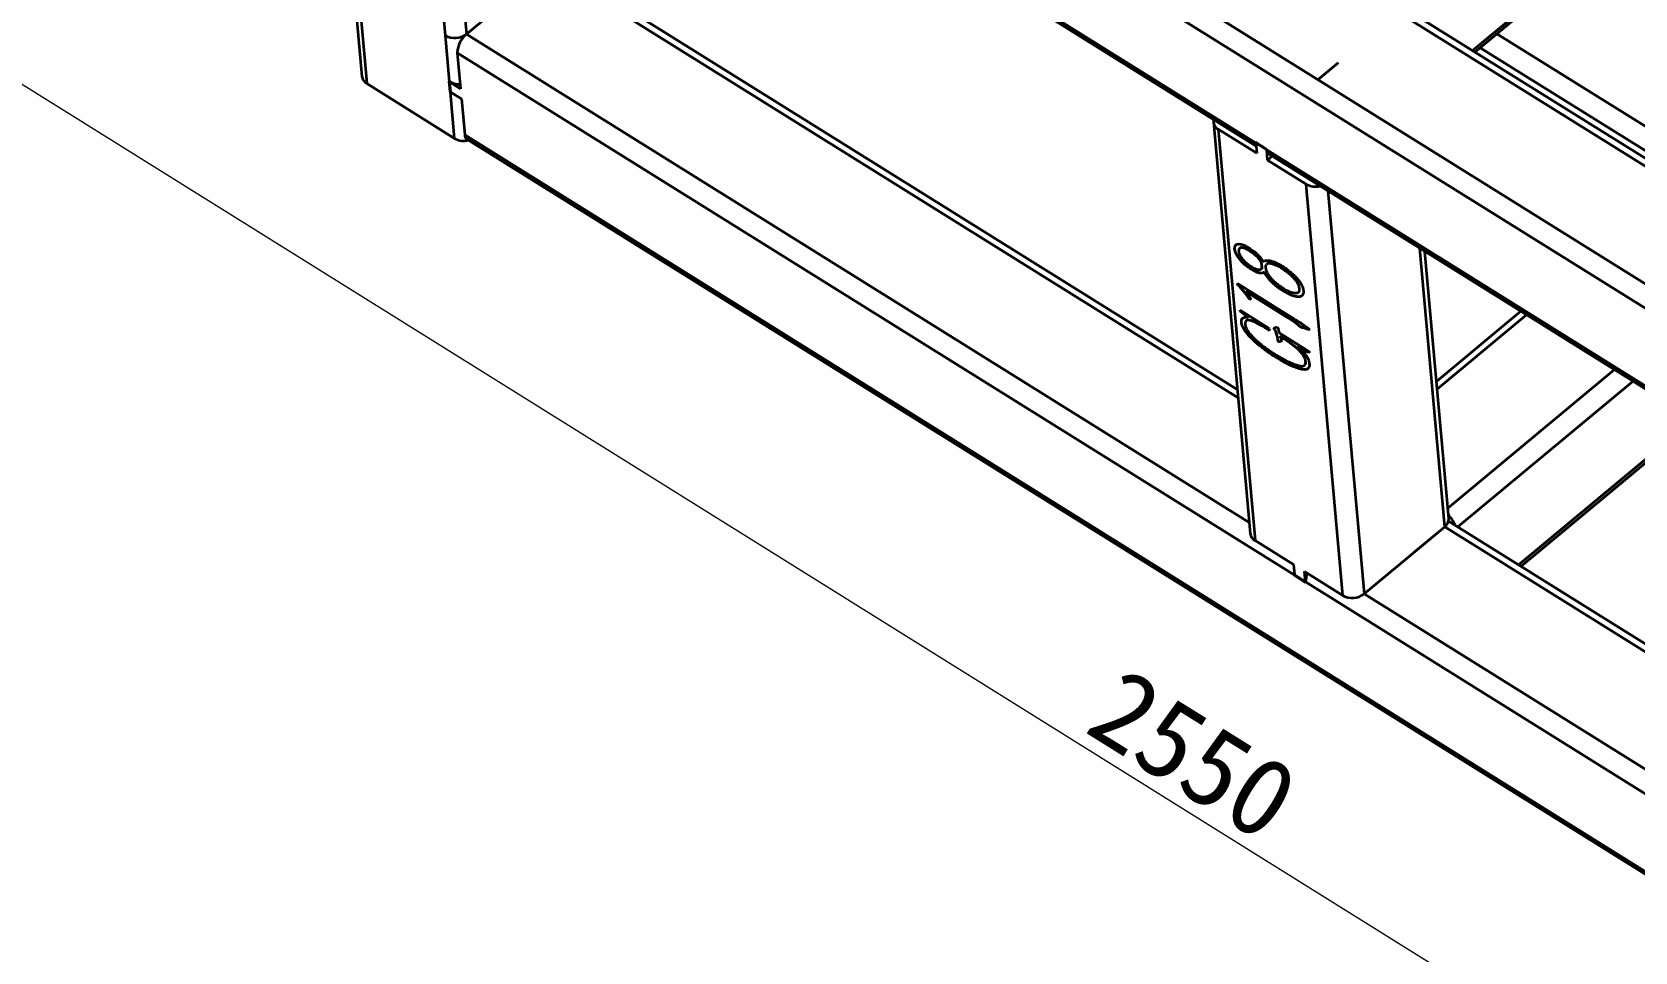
# Model space of a CAD drawing. Header units: millimetres. Extents: x 0 to 14850, y 0 to 10716.
# Drawn here: x 1859 to 5433, y 3578 to 5630 of the extents above; entities that cross this region are included whole.
import ezdxf

# ---------------------------------------------------------------- set-up
doc = ezdxf.new("R2010")
doc.units = ezdxf.units.MM
doc.header["$LTSCALE"] = 50
doc.layers.add('迈迪拼图', color=7, linetype='Continuous', lineweight=0)
doc.styles.add('SLDTEXTSTYLE4', font='SIMSUN.TTC')
doc.dimstyles.new('SLDDIMSTYLE0', dxfattribs={"dimtxt": 175, "dimasz": 175, "dimexe": 0, "dimexo": 0.0625, "dimgap": 43.75, "dimtad": 2, "dimlfac": 0.3, "dimrnd": 1e-09, "dimzin": 12, "dimdsep": 46, "dimtxsty": 'SLDTEXTSTYLE4', "dimsah": 1, "dimcen": 0.09, "dimadec": 0, "dimazin": 3, "dimtfac": 1, "dimtdec": 3, "dimtofl": 0, "dimtmove": 0, "dimatfit": 3, "dimfxl": 0, "dimfrac": 2, "dimtolj": 1, "dimtzin": 12, "dimarcsym": 0})

# ---------------------------------------------------------------- blocks, each defined once
blk = doc.blocks.new('_D')
at = {"layer": '迈迪拼图'}
for p, q in [((2446.4, 6897.1), (1201.3, 5860.7)), ((1235, 5888.8), (7482.3, 1989.1)), ((8693.7, 2997.4), (7448.5, 1961))]:
    blk.add_line(p, q, dxfattribs=at)
for points in [[(1235, 5888.8), (1349.4, 5785.7), (1377.9, 5831.4)], [(7482.3, 1989.1), (7367.9, 2092.3), (7339.4, 2046.6)]]:
    blk.add_solid(points, dxfattribs=at)
at = {"layer": '迈迪拼图', "insert": (4293.7, 4219.6), "char_height": 175, "attachment_point": 1, "rotation": 328.0268, "style": 'SLDTEXTSTYLE4'}
blk.add_mtext('2550', dxfattribs=at)

msp = doc.modelspace()

# ---------------------------------------------------------------- linework, layer by layer
at = {"color": 7, "linetype": 'Continuous', "lineweight": 35}
for p, q in [((2471.496, 6906.924), (2594.595, 5530.535)), ((2482.187, 6891.159), (2605.286, 5514.769)), ((2725.189, 6772.258), (8482.48, 3178.44)), ((8462.022, 3136.765), (2704.731, 6730.583)), ((2780.763, 5621.825), (2698.697, 6539.418)), ((2721.144, 6547.065), (4586.752, 5382.515)), ((2726.003, 6537.523), (4587.858, 5375.316)), ((5075.793, 5584.889), (5708.556, 6111.541)), ((2827.772, 5625.267), (3007.851, 5775.148)), ((4546.161, 4832.539), (3027.553, 5780.485)), ((6771.473, 4508.775), (4796.355, 5741.684)), ((6784.071, 4518.547), (4816.057, 5747.021)), ((2789.954, 5519.054), (2780.763, 5621.825)), ((4672.921, 4419.042), (2807.314, 5583.592)), ((2807.314, 5583.592), (2814.494, 5503.303)), ((4771.05, 5560.779), (4726.245, 5523.487)), ((4726.269, 5523.471), (4771.075, 5560.764)), ((4771.075, 5560.764), (4771.05, 5560.779)), ((4771.053, 5560.746), (4771.05, 5560.779)), ((2801.279, 5392.427), (2605.286, 5514.769)), ((2789.954, 5519.054), (2788.729, 5519.819)), ((2788.729, 5519.819), (2790.863, 5495.962)), ((2790.295, 5518.845), (2789.995, 5518.596)), ((2789.995, 5518.596), (2792.047, 5495.656)), ((2814.494, 5503.303), (2789.995, 5518.596)), ((4726.245, 5523.487), (4726.269, 5523.471)), ((2791.939, 5496.858), (2790.863, 5495.962)), ((2790.863, 5495.962), (2792.088, 5495.197)), ((2792.047, 5495.656), (2816.546, 5480.363)), ((2801.279, 5392.427), (2792.088, 5495.197)), ((2816.546, 5480.363), (2823.727, 5400.074)), ((2823.727, 5400.074), (8581.018, 1806.255)), ((4492.855, 5428.56), (4574.921, 4510.967)), ((4503.546, 5412.794), (4585.612, 4495.201)), ((4589.293, 5359.269), (4503.546, 5412.794)), ((2828.586, 5390.532), (8585.877, 1796.714)), ((4612.128, 5367.757), (4586.649, 5383.662)), ((4586.649, 5383.662), (4586.752, 5382.515)), ((4587.985, 5382.828), (4587.242, 5382.209)), ((4587.242, 5382.209), (4589.293, 5359.269)), ((4611.741, 5366.916), (4587.242, 5382.209)), ((4612.171, 5367.274), (4611.741, 5366.916)), ((4613.792, 5343.976), (4611.741, 5366.916)), ((4612.231, 5366.61), (4612.128, 5367.757)), ((4612.231, 5366.61), (6587.349, 4133.701)), ((4624.194, 5352.634), (4613.792, 5343.976)), ((4699.539, 5290.451), (4613.792, 5343.976)), ((4617.09, 5357.069), (6588.455, 4126.502)), ((4781.605, 4372.858), (4699.539, 5290.451)), ((4540.415, 5146.449), (4540.19, 5146.261)), ((4562.477, 5147.491), (4562.252, 5147.303)), ((4601.475, 5121.344), (4603.633, 5117.455)), ((5017.395, 4544.444), (4964.089, 5140.464)), ((4568.863, 5106.44), (4568.638, 5106.253)), ((4601.029, 5108.801), (4600.804, 5108.614)), ((4605.906, 5094.741), (4605.681, 5094.553)), ((4608.3, 5090.376), (4605.681, 5094.553)), ((4608.525, 5090.564), (4605.906, 5094.741)), ((4608.525, 5090.564), (4608.3, 5090.376)), ((4645.199, 5102.852), (4644.974, 5102.664)), ((4546.644, 5068.859), (4673.926, 4989.187)), ((4546.864, 5066.399), (4546.644, 5068.859)), ((4547.089, 5066.586), (4546.864, 5066.399)), ((4552.394, 5060.405), (4546.864, 5066.399)), ((4547.089, 5066.586), (4546.9, 5068.698)), ((4552.619, 5060.592), (4547.089, 5066.586)), ((4552.619, 5060.592), (4552.394, 5060.405)), ((4565.201, 5051.452), (4564.975, 5051.264)), ((4564.975, 5051.264), (4576.81, 5032.861)), ((4658.922, 4992.433), (4564.975, 5051.264)), ((4659.147, 4992.62), (4565.201, 5051.452)), ((4647.168, 5053.104), (4646.943, 5052.917)), ((4684.715, 5058.257), (4684.49, 5058.069)), ((4552.444, 5009.25), (4617.371, 4968.722)), ((4552.685, 5006.558), (4552.444, 5009.25)), ((4552.91, 5006.745), (4552.685, 5006.558)), ((4569.929, 4993.251), (4552.685, 5006.558)), ((4552.91, 5006.745), (4552.7, 5009.09)), ((4570.154, 4993.439), (4552.91, 5006.745)), ((4573.033, 5034.699), (4572.808, 5034.512)), ((4576.81, 5032.861), (4572.808, 5034.512)), ((4576.565, 5033.243), (4573.033, 5034.699)), ((5177.978, 5006.951), (4990.021, 4850.514)), ((4555.479, 4982.89), (4555.254, 4982.703)), ((4566.256, 4993.849), (4569.929, 4993.251)), ((4570.154, 4993.439), (4569.929, 4993.251)), ((4617.371, 4968.722), (4618.041, 4963.847)), ((4627.082, 4968.81), (4632.978, 4971.47)), ((4629.618, 4965.941), (4627.082, 4968.81)), ((4629.843, 4966.128), (4627.362, 4968.936)), ((4636.522, 4969.697), (4636.91, 4967.98)), ((4636.91, 4967.98), (4639.094, 4958.551)), ((4659.147, 4992.62), (4658.922, 4992.433)), ((4692.836, 4970.085), (4692.611, 4969.897)), ((4701.014, 4967.006), (4692.611, 4969.897)), ((4701.239, 4967.193), (4692.836, 4970.085)), ((4701.239, 4967.193), (4701.014, 4967.006)), ((4704.04, 4966.152), (4701.014, 4967.006)), ((4704.265, 4966.34), (4701.239, 4967.193)), ((4629.843, 4966.128), (4629.618, 4965.941)), ((4633.239, 4958.516), (4633.014, 4958.329)), ((4634.744, 4951.726), (4633.014, 4958.329)), ((4634.969, 4951.913), (4633.239, 4958.516)), ((4634.969, 4951.913), (4634.744, 4951.726)), ((4636.335, 4946.308), (4634.744, 4951.726)), ((4636.56, 4946.495), (4634.969, 4951.913)), ((4636.56, 4946.495), (4636.335, 4946.308)), ((4636.816, 4940.923), (4636.335, 4946.308)), ((4637.041, 4941.11), (4636.56, 4946.495)), ((4637.041, 4941.11), (4636.816, 4940.923)), ((4639.094, 4958.551), (4698.767, 4921.302)), ((4645.821, 4941.422), (4640.171, 4939.017)), ((4640.396, 4939.205), (4640.171, 4939.017)), ((4645.786, 4941.498), (4640.396, 4939.205)), ((4641.798, 4951.259), (4641.573, 4951.072)), ((4648.8, 4946.341), (4641.573, 4951.072)), ((4649.025, 4946.528), (4641.798, 4951.259)), ((4644.16, 4945), (4645.821, 4941.422)), ((4649.025, 4946.528), (4648.8, 4946.341)), ((4704.265, 4966.34), (4704.04, 4966.152)), ((4611.5, 4918.264), (4611.275, 4918.076)), ((4681.511, 4927.317), (4681.286, 4927.129)), ((4690.031, 4920.415), (4681.286, 4927.129)), ((4690.256, 4920.603), (4681.511, 4927.317)), ((4690.256, 4920.603), (4690.031, 4920.415)), ((4692.472, 4918.233), (4690.031, 4920.415)), ((4692.697, 4918.42), (4690.256, 4920.603)), ((4692.697, 4918.42), (4692.472, 4918.233)), ((4696.181, 4917.312), (4695.956, 4917.125)), ((4699.857, 4916.604), (4695.956, 4917.125)), ((4700.082, 4916.791), (4696.181, 4917.312)), ((4700.082, 4916.791), (4699.857, 4916.604)), ((4702.88, 4915.784), (4699.857, 4916.604)), ((4703.105, 4915.972), (4700.082, 4916.791)), ((4703.105, 4915.972), (4702.88, 4915.784)), ((4698.786, 4893.435), (4698.561, 4893.248)), ((5178.376, 4437.898), (5568.897, 4762.931)), ((6546.759, 3583.725), (5016.955, 4538.66)), ((5017.11, 4539.358), (5017.93, 4538.051)), ((4828.614, 4376.301), (5008.693, 4526.182)), ((4941.165, 4469.959), (5008.481, 4525.987)), ((5008.459, 4525.969), (5008.458, 4525.985)), ((5008.481, 4525.987), (5008.468, 4525.994)), ((4585.612, 4495.201), (4671.359, 4441.676)), ((4941.152, 4469.967), (4941.165, 4469.959)), ((4671.359, 4441.676), (4673.411, 4418.736)), ((4828.852, 4376.48), (4896.167, 4432.508)), ((4896.146, 4432.49), (4896.144, 4432.506)), ((4896.167, 4432.508), (4896.155, 4432.515)), ((4672.921, 4419.042), (4673.023, 4417.895)), ((4673.767, 4418.514), (4673.023, 4417.895)), ((4673.023, 4417.895), (4698.503, 4401.991)), ((4673.411, 4418.736), (4697.91, 4403.443)), ((4695.858, 4426.383), (4781.605, 4372.858)), ((4697.91, 4403.443), (4695.858, 4426.383)), ((4698.35, 4403.81), (4697.91, 4403.443)), ((6673.518, 3170.228), (4698.4, 4403.138)), ((4698.503, 4401.991), (4698.4, 4403.138)), ((4828.839, 4376.488), (4828.852, 4376.48))]:
    msp.add_line(p, q, dxfattribs=at)
at = {"color": 8, "linetype": 'Continuous', "lineweight": 35}
for p, q in [((2747.376, 6524.182), (2827.772, 5625.267)), ((5070.517, 5588.182), (5706.795, 6117.76)), ((4547.832, 4813.861), (3007.851, 5775.148)), ((2827.772, 5625.267), (4572.677, 4536.062)), ((5124.894, 5625.755), (5557.485, 5355.723)), ((5542.697, 5310.509), (5087.514, 5594.644)), ((4748.219, 5275.215), (4828.614, 4376.301)), ((5008.693, 4526.182), (4953.143, 5147.297)), ((5190.831, 4998.928), (4991.58, 4833.09)), ((5015.342, 4567.399), (5386.824, 4876.585)), ((5428.245, 4850.729), (5037.723, 4525.696)), ((5173.1, 4441.191), (5563.621, 4766.224)), ((6548.429, 3565.047), (5008.693, 4526.182)), ((4828.614, 4376.301), (6573.274, 3287.248))]:
    msp.add_line(p, q, dxfattribs=at)
at = {"color": 7, "linetype": 'Continuous', "lineweight": 35, "flags": 128}
for points in [[(2792.088, 5495.197), (2796.23, 5493.021), (2796.355, 5492.967)], [(4586.752, 5382.515), (4587.356, 5379.133), (4587.581, 5378.408)], [(4672.952, 4423.866), (4672.879, 4422.892), (4672.921, 4419.042)]]:
    msp.add_lwpolyline(points, dxfattribs=at)
at = {"color": 7, "linetype": 'Continuous', "lineweight": 35}
for centre, radius, start, end in [((2801.693, 5658.707), 42.407, 240.426112, 307.950004), ((2862.951, 5582.139), 55.657, 129.203712, 178.503406), ((2615.592, 5533.265), 21.173, 187.408317, 240.874839), ((2810.142, 5553.391), 39.832, 239.547084, 274.927971), ((4512.752, 5430.386), 19.855, 168.501604, 242.378431), ((2835.653, 5400.139), 11.926, 180.31537, 233.661139), ((2822.069, 5428.902), 41.984, 240.318498, 284.152638), ((4624.047, 5366.62), 11.816, 180.046354, 233.930156), ((4720.329, 5326.927), 41.984, 240.318498, 284.152638), ((4995.966, 4543.45), 21.452, 306.390451, 2.65515), ((4973.187, 4507.471), 62.368, 20.758957, 45.750918), ((4595.918, 4513.697), 21.173, 187.408317, 240.874839), ((4740.701, 4404.383), 42.319, 154.924307, 181.686341), ((4802.535, 4409.741), 42.407, 240.426112, 307.950004)]:
    msp.add_arc(centre, radius, start, end, dxfattribs=at)
for points, knots in [([(4540.19, 5146.261), (4540.181, 5147.076), (4540.164, 5148.703), (4540.626, 5150.773), (4541.311, 5152.666), (4542.398, 5154.213), (4543.771, 5155.468), (4545.457, 5156.369), (4547.475, 5156.825), (4550.497, 5156.975), (4554.67, 5156.412), (4559.237, 5154.991), (4563.186, 5153.265), (4566.538, 5151.583), (4570.28, 5149.443), (4572.906, 5147.848), (4574.276, 5147.015)], [0, 0, 0, 0, 0.05626445, 0.11232197, 0.16864272, 0.22649944, 0.28576332, 0.34402037, 0.40371497, 0.46463149, 0.58656205, 0.70561896, 0.76876653, 0.83845552, 0.91566359, 1, 1, 1, 1]), ([(4568.638, 5106.253), (4567.543, 5107.086), (4565.418, 5108.703), (4562.356, 5111.328), (4559.496, 5113.937), (4556.004, 5117.514), (4551.938, 5122.219), (4548.226, 5127.133), (4545.665, 5131.07), (4543.992, 5133.83), (4542.769, 5136.37), (4541.562, 5139.399), (4540.72, 5142.706), (4540.361, 5145.118), (4540.19, 5146.261)], [0, 0, 0, 0, 0.0823077, 0.15966005, 0.23318877, 0.30293458, 0.43862542, 0.57631336, 0.64318983, 0.70430004, 0.76089313, 0.81333789, 0.91152178, 1, 1, 1, 1]), ([(4540.415, 5146.449), (4540.465, 5148.452), (4540.539, 5151.501), (4542.081, 5153.183), (4542.609, 5153.759)], [0, 0, 0, 0, 0.65722565, 1, 1, 1, 1]), ([(4568.863, 5106.44), (4567.768, 5107.274), (4565.644, 5108.89), (4562.581, 5111.516), (4559.721, 5114.125), (4556.229, 5117.702), (4552.163, 5122.406), (4548.451, 5127.32), (4545.891, 5131.257), (4544.217, 5134.017), (4542.994, 5136.557), (4541.787, 5139.587), (4540.946, 5142.893), (4540.586, 5145.305), (4540.415, 5146.449)], [0, 0, 0, 0, 0.0823077, 0.15966005, 0.23318877, 0.30293458, 0.43862542, 0.57631336, 0.64318983, 0.70430004, 0.76089313, 0.81333789, 0.91152178, 1, 1, 1, 1]), ([(4562.252, 5147.303), (4561.099, 5147.621), (4558.754, 5148.269), (4555.953, 5148.727), (4553.865, 5148.704), (4552.485, 5148.304), (4551.343, 5147.479), (4550.165, 5145.924), (4549.095, 5143.592), (4549.129, 5141.049), (4549.145, 5139.824)], [0, 0, 0, 0, 0.15438862, 0.3140251, 0.39435017, 0.47749099, 0.56349873, 0.65525151, 0.83393476, 1, 1, 1, 1]), ([(4562.477, 5147.491), (4561.092, 5147.862), (4558.324, 5148.603), (4554.309, 5149.238), (4552.561, 5148.197), (4551.691, 5147.679)], [0, 0, 0, 0, 0.334422745, 0.668575202, 1, 1, 1, 1]), ([(4600.804, 5108.614), (4600.74, 5109.355), (4600.62, 5110.74), (4600.242, 5112.807), (4599.886, 5114.602), (4599.352, 5116.287), (4598.66, 5117.925), (4597.709, 5119.642), (4596.488, 5121.463), (4595.032, 5123.415), (4593.29, 5125.5), (4591.2, 5127.609), (4588.841, 5129.899), (4585.215, 5132.999), (4580.317, 5136.931), (4574.221, 5141.172), (4568.057, 5144.958), (4564.165, 5146.53), (4562.252, 5147.303)], [0, 0, 0, 0, 0.04991948, 0.09328881, 0.13090128, 0.16252583, 0.19255709, 0.2237576, 0.25803496, 0.29552919, 0.33685398, 0.38316898, 0.43435648, 0.49166216, 0.61395077, 0.74331654, 0.87376533, 1, 1, 1, 1]), ([(4601.029, 5108.801), (4600.965, 5109.542), (4600.846, 5110.928), (4600.467, 5112.994), (4600.112, 5114.789), (4599.577, 5116.475), (4598.885, 5118.112), (4597.934, 5119.829), (4596.713, 5121.651), (4595.257, 5123.602), (4593.515, 5125.687), (4591.425, 5127.797), (4589.066, 5130.086), (4585.44, 5133.187), (4580.542, 5137.119), (4574.446, 5141.359), (4568.282, 5145.145), (4564.391, 5146.717), (4562.477, 5147.491)], [0, 0, 0, 0, 0.04991948, 0.09328881, 0.13090128, 0.16252583, 0.19255709, 0.2237576, 0.25803496, 0.29552919, 0.33685398, 0.38316898, 0.43435648, 0.49166216, 0.61395077, 0.74331654, 0.87376533, 1, 1, 1, 1]), ([(4574.276, 5147.015), (4575.776, 5145.996), (4578.747, 5143.976), (4582.496, 5141.268), (4585.584, 5138.816), (4588.109, 5136.568), (4590.832, 5133.902), (4593.653, 5131.001), (4596.333, 5128.11), (4598.564, 5125.497), (4600.33, 5123.303), (4601.125, 5121.943), (4601.475, 5121.344)], [0, 0, 0, 0, 0.15503521, 0.3071129, 0.38726488, 0.47578457, 0.57378521, 0.6824837, 0.78738831, 0.87521613, 0.94498961, 1, 1, 1, 1]), ([(4549.145, 5139.824), (4549.293, 5138.935), (4549.573, 5137.243), (4550.325, 5134.631), (4551.433, 5132.093), (4553.273, 5128.871), (4556.103, 5125.038), (4559.801, 5120.484), (4564.192, 5116.096), (4569.099, 5111.866), (4574.359, 5108.015), (4577.859, 5106.083), (4579.598, 5105.123)], [0, 0, 0, 0, 0.07127265, 0.13551695, 0.19479681, 0.25042032, 0.35992574, 0.4704078, 0.58935206, 0.7219485, 0.8618142, 1, 1, 1, 1]), ([(4603.633, 5117.455), (4604.222, 5117.746), (4605.329, 5118.293), (4606.882, 5119.076), (4608.359, 5119.578), (4610.064, 5120.165), (4612.41, 5120.43), (4615.526, 5120.4), (4619.182, 5119.848), (4623.433, 5118.783), (4628.421, 5116.978), (4634.094, 5114.404), (4640.227, 5111.214), (4646.661, 5107.483), (4653.392, 5103.18), (4657.979, 5099.72), (4660.346, 5097.934)], [0, 0, 0, 0, 0.046352753, 0.087180237, 0.122847135, 0.153027541, 0.210590476, 0.271468197, 0.337657486, 0.411248801, 0.493855702, 0.586468377, 0.685810696, 0.785701939, 0.889385407, 1, 1, 1, 1]), ([(4610.508, 5110.376), (4610.149, 5110.057), (4608.791, 5108.847), (4608.826, 5106.307), (4608.853, 5104.437)], [0, 0, 0, 0, 0.26404275, 1, 1, 1, 1]), ([(4644.974, 5102.664), (4642.253, 5104.257), (4636.813, 5107.441), (4628.928, 5110.83), (4622.047, 5112.851), (4616.408, 5113.412), (4612.654, 5112.98), (4611.458, 5111.465), (4611.105, 5111.017)], [0, 0, 0, 0, 0.20776576, 0.41541148, 0.62306571, 0.77879108, 0.93458288, 1, 1, 1, 1]), ([(4645.199, 5102.852), (4642.479, 5104.444), (4637.038, 5107.629), (4629.153, 5111.018), (4622.272, 5113.038), (4616.633, 5113.599), (4612.879, 5113.167), (4611.683, 5111.652), (4611.33, 5111.205)], [0, 0, 0, 0, 0.20776576, 0.41541148, 0.62306571, 0.77879108, 0.93458288, 1, 1, 1, 1]), ([(4605.681, 5094.553), (4605.319, 5094.216), (4604.591, 5093.538), (4603.516, 5092.466), (4602.075, 5091.71), (4600.113, 5091.448), (4597.534, 5091.745), (4594.498, 5092.355), (4591.05, 5093.424), (4587.337, 5094.803), (4583.107, 5096.866), (4578.363, 5099.7), (4573.446, 5102.888), (4570.186, 5105.169), (4568.638, 5106.253)], [0, 0, 0, 0, 0.05342782, 0.10731172, 0.16323584, 0.22521695, 0.29514152, 0.37910882, 0.46891532, 0.5583372, 0.65580012, 0.77214341, 0.89174716, 1, 1, 1, 1]), ([(4602.921, 5092.251), (4602.722, 5092.156), (4601.959, 5091.852), (4600.338, 5091.635), (4597.759, 5091.932), (4594.723, 5092.543), (4591.275, 5093.612), (4587.562, 5094.991), (4583.332, 5097.054), (4578.588, 5099.888), (4573.671, 5103.075), (4570.411, 5105.356), (4568.863, 5106.44)], [0.14, 0.14, 0.14, 0.14, 0.163235843, 0.225216952, 0.295141522, 0.37910882, 0.468915317, 0.558337201, 0.655800124, 0.772143412, 0.891747164, 1, 1, 1, 1]), ([(4579.598, 5105.123), (4582.375, 5103.65), (4587.924, 5100.707), (4593.964, 5099.72), (4597.633, 5099.665), (4598.586, 5100.311), (4598.784, 5100.445)], [0, 0, 0, 0, 0.38042036, 0.76005925, 0.95035566, 1, 1, 1, 1]), ([(4599.757, 5101.088), (4600.116, 5101.248), (4601.337, 5101.794), (4601.372, 5104.931), (4601.143, 5107.51), (4601.029, 5108.801)], [0, 0, 0, 0, 0.17192968, 0.58537557, 1, 1, 1, 1]), ([(4600.012, 5101.193), (4600.187, 5101.282), (4601.191, 5101.791), (4601.119, 5104.774), (4600.909, 5107.333), (4600.804, 5108.614)], [0, 0, 0, 0, 0.09515367, 0.54693293, 1, 1, 1, 1]), ([(4646.943, 5052.917), (4645.486, 5053.839), (4642.672, 5055.619), (4638.602, 5058.499), (4634.851, 5061.276), (4631.418, 5064.119), (4628.292, 5066.951), (4625.391, 5069.602), (4622.772, 5072.243), (4619.673, 5075.436), (4616.384, 5079.276), (4613.074, 5083.517), (4610.541, 5087.19), (4608.993, 5089.391), (4608.3, 5090.376)], [0, 0, 0, 0, 0.104921974, 0.202511124, 0.292116984, 0.37444358, 0.45131128, 0.522786478, 0.588852811, 0.650636024, 0.760646732, 0.855871082, 0.935476198, 1, 1, 1, 1]), ([(4647.168, 5053.104), (4645.711, 5054.026), (4642.897, 5055.807), (4638.827, 5058.686), (4635.076, 5061.463), (4631.643, 5064.306), (4628.517, 5067.138), (4625.616, 5069.79), (4622.997, 5072.43), (4619.898, 5075.623), (4616.609, 5079.463), (4613.299, 5083.704), (4610.766, 5087.377), (4609.218, 5089.578), (4608.525, 5090.564)], [0, 0, 0, 0, 0.104921974, 0.202511124, 0.292116984, 0.37444358, 0.45131128, 0.522786478, 0.588852811, 0.650636024, 0.760646732, 0.855871082, 0.935476198, 1, 1, 1, 1]), ([(4608.853, 5104.437), (4608.99, 5103.384), (4609.261, 5101.3), (4610.317, 5097.852), (4611.775, 5094.26), (4613.769, 5090.503), (4616.25, 5086.629), (4619.252, 5082.728), (4622.69, 5078.762), (4626.598, 5074.857), (4630.872, 5070.959), (4635.468, 5067.207), (4640.344, 5063.525), (4645.403, 5060.078), (4650.461, 5056.899), (4655.302, 5054.233), (4659.865, 5052.007), (4662.721, 5050.96), (4664.124, 5050.446)], [0, 0, 0, 0, 0.04953733, 0.098110968, 0.146764654, 0.197132954, 0.248903894, 0.303416828, 0.361067707, 0.423541894, 0.489756819, 0.559697877, 0.63297011, 0.71046953, 0.78831965, 0.862111307, 0.932282787, 1, 1, 1, 1]), ([(4684.49, 5058.069), (4684.396, 5058.862), (4684.208, 5060.449), (4683.521, 5063.038), (4682.565, 5065.743), (4681.312, 5068.586), (4679.627, 5071.62), (4677.368, 5074.82), (4674.541, 5078.142), (4670.178, 5082.656), (4664.565, 5087.988), (4657.889, 5093.608), (4651.395, 5098.529), (4647.124, 5101.28), (4644.974, 5102.664)], [0, 0, 0, 0, 0.05095817, 0.10198885, 0.15232648, 0.20435661, 0.25878329, 0.31685818, 0.38176652, 0.45489818, 0.60257039, 0.7383009, 0.86832289, 1, 1, 1, 1]), ([(4684.715, 5058.257), (4684.621, 5059.05), (4684.433, 5060.637), (4683.746, 5063.225), (4682.79, 5065.93), (4681.537, 5068.774), (4679.852, 5071.807), (4677.593, 5075.007), (4674.766, 5078.33), (4670.403, 5082.844), (4664.79, 5088.175), (4658.115, 5093.795), (4651.62, 5098.716), (4647.349, 5101.468), (4645.199, 5102.852)], [0, 0, 0, 0, 0.05095817, 0.10198885, 0.15232648, 0.20435661, 0.25878329, 0.31685818, 0.38176652, 0.45489818, 0.60257039, 0.7383009, 0.86832289, 1, 1, 1, 1]), ([(4660.346, 5097.934), (4663.007, 5095.733), (4668.181, 5091.454), (4674.335, 5085.539), (4678.749, 5080.875), (4681.602, 5077.668), (4684.015, 5074.662), (4686.566, 5070.971), (4689.15, 5066.498), (4691.456, 5061.311), (4692.992, 5056.384), (4693.267, 5053.517), (4693.404, 5052.097)], [0, 0, 0, 0, 0.17441684, 0.33915638, 0.41533552, 0.48380619, 0.54485099, 0.59935093, 0.70095496, 0.80199615, 0.90200614, 1, 1, 1, 1]), ([(4572.808, 5034.512), (4571.677, 5036.114), (4569.556, 5039.116), (4566.519, 5043.255), (4563.893, 5046.739), (4560.845, 5050.563), (4557.075, 5055.068), (4553.994, 5058.58), (4552.394, 5060.405)], [0, 0, 0, 0, 0.17953091, 0.3365381, 0.4680309, 0.57627603, 0.77980612, 1, 1, 1, 1]), ([(4573.033, 5034.699), (4571.902, 5036.301), (4569.781, 5039.303), (4566.744, 5043.442), (4564.118, 5046.927), (4561.07, 5050.751), (4557.3, 5055.256), (4554.22, 5058.767), (4552.619, 5060.592)], [0, 0, 0, 0, 0.17953091, 0.3365381, 0.4680309, 0.57627603, 0.77980612, 1, 1, 1, 1]), ([(4693.404, 5052.097), (4693.454, 5051.017), (4693.554, 5048.889), (4693.105, 5046.132), (4692.158, 5043.824), (4690.754, 5041.93), (4688.871, 5040.549), (4686.699, 5039.481), (4684.058, 5039.01), (4681.103, 5038.93), (4677.792, 5039.294), (4674.123, 5040.117), (4670.103, 5041.38), (4665.792, 5043.013), (4661.26, 5045.004), (4656.575, 5047.33), (4651.794, 5049.97), (4648.563, 5051.933), (4646.943, 5052.917)], [0, 0, 0, 0, 0.05474203, 0.10775721, 0.16131801, 0.21579793, 0.27096324, 0.3266531, 0.38357435, 0.44204616, 0.50267133, 0.56649078, 0.63349687, 0.70423742, 0.77727808, 0.85064464, 0.9251546, 1, 1, 1, 1]), ([(4690.055, 5041.624), (4689.973, 5041.509), (4688.846, 5039.923), (4684.764, 5039.096), (4677.64, 5039.208), (4668.429, 5042.08), (4657.981, 5046.675), (4650.773, 5050.961), (4647.168, 5053.104)], [0, 0, 0, 0, 0.01290094, 0.1772059, 0.3416995, 0.56101921, 0.78048652, 1, 1, 1, 1]), ([(4664.124, 5050.446), (4666.141, 5049.779), (4670.177, 5048.444), (4675.531, 5047.98), (4679.742, 5047.711), (4681.331, 5048.751), (4681.73, 5049.013)], [0, 0, 0, 0, 0.29986144, 0.59981744, 0.89946276, 1, 1, 1, 1]), ([(4682.493, 5049.446), (4682.814, 5049.596), (4684.168, 5050.231), (4684.846, 5053.356), (4684.609, 5056.498), (4684.49, 5058.069)], [0, 0, 0, 0, 0.134637611, 0.567283936, 1, 1, 1, 1]), ([(4682.718, 5049.633), (4683.039, 5049.784), (4684.393, 5050.419), (4685.071, 5053.544), (4684.834, 5056.686), (4684.715, 5058.257)], [0, 0, 0, 0, 0.134637611, 0.567283936, 1, 1, 1, 1]), ([(4555.254, 4982.703), (4555.204, 4983.426), (4555.107, 4984.836), (4555.298, 4986.683), (4555.686, 4988.303), (4556.514, 4990.172), (4558.232, 4991.913), (4560.584, 4992.896), (4562.625, 4993.374), (4563.968, 4993.695), (4565.164, 4993.827), (4565.919, 4993.843), (4566.256, 4993.849)], [0, 0, 0, 0, 0.09357993, 0.18253261, 0.2691195, 0.35434016, 0.52851316, 0.7140203, 0.80625058, 0.88353287, 0.94813135, 1, 1, 1, 1]), ([(4611.275, 4918.076), (4608.374, 4920.238), (4602.398, 4924.692), (4594.885, 4930.704), (4588.768, 4935.918), (4584.2, 4940.021), (4579.731, 4944.283), (4575.432, 4948.639), (4571.453, 4952.929), (4567.933, 4957.03), (4564.98, 4960.889), (4562.57, 4964.471), (4560.663, 4967.714), (4559.083, 4970.563), (4557.894, 4973.03), (4556.791, 4975.824), (4555.912, 4979.045), (4555.477, 4981.463), (4555.254, 4982.703)], [0, 0, 0, 0, 0.12694167, 0.26146112, 0.33017597, 0.39827101, 0.46610463, 0.53343436, 0.59774158, 0.65544754, 0.70739664, 0.75437986, 0.79661379, 0.83374279, 0.86530277, 0.8930548, 0.94516688, 1, 1, 1, 1]), ([(4555.479, 4982.89), (4555.42, 4985.032), (4555.321, 4988.627), (4557.24, 4990.352), (4558.016, 4991.049)], [0, 0, 0, 0, 0.59567465, 1, 1, 1, 1]), ([(4611.5, 4918.264), (4608.599, 4920.426), (4602.623, 4924.879), (4595.11, 4930.892), (4588.993, 4936.105), (4584.425, 4940.209), (4579.956, 4944.471), (4575.657, 4948.826), (4571.678, 4953.116), (4568.158, 4957.217), (4565.205, 4961.076), (4562.795, 4964.659), (4560.888, 4967.901), (4559.308, 4970.75), (4558.119, 4973.218), (4557.016, 4976.012), (4556.137, 4979.233), (4555.702, 4981.651), (4555.479, 4982.89)], [0, 0, 0, 0, 0.12694167, 0.26146112, 0.33017597, 0.39827101, 0.46610463, 0.53343436, 0.59774158, 0.65544754, 0.70739664, 0.75437986, 0.79661379, 0.83374279, 0.86530277, 0.8930548, 0.94516688, 1, 1, 1, 1]), ([(4618.041, 4963.847), (4616.917, 4964.547), (4614.48, 4966.067), (4610.656, 4968.468), (4606.59, 4970.949), (4603.112, 4972.985), (4600.18, 4974.653), (4597.693, 4976.003), (4594.88, 4977.557), (4590.897, 4979.619), (4586.073, 4982.122), (4580.778, 4984.446), (4575.952, 4986.112), (4572.364, 4986.626), (4569.647, 4986.787), (4567.971, 4986.493), (4566.528, 4986.01), (4565.078, 4984.899), (4563.811, 4982.824), (4563.61, 4980.464), (4563.507, 4979.246)], [0, 0, 0, 0, 0.051387874, 0.111430547, 0.174728016, 0.237533577, 0.27114065, 0.309683216, 0.352583717, 0.401028978, 0.494896219, 0.576690445, 0.652300072, 0.730920499, 0.769337599, 0.805075511, 0.838354489, 0.870488347, 0.933165659, 1, 1, 1, 1]), ([(4563.507, 4979.246), (4563.601, 4978.191), (4563.785, 4976.143), (4564.643, 4972.775), (4565.961, 4969.321), (4567.715, 4965.742), (4570.002, 4962.014), (4572.884, 4958.12), (4576.285, 4954.013), (4580.192, 4949.805), (4584.394, 4945.578), (4588.755, 4941.487), (4593.161, 4937.558), (4599.034, 4932.721), (4606.188, 4927.216), (4614.514, 4921.295), (4622.541, 4915.996), (4627.813, 4912.667), (4630.442, 4911.008)], [0, 0, 0, 0, 0.04294049, 0.08334892, 0.12364606, 0.16327157, 0.20475914, 0.249858, 0.29949009, 0.35407887, 0.41151004, 0.46882914, 0.52599314, 0.58308569, 0.69441988, 0.79884753, 0.8996957, 1, 1, 1, 1]), ([(4618.266, 4964.034), (4612.795, 4967.443), (4601.852, 4974.26), (4588.369, 4981.45), (4577.775, 4986.044), (4571.571, 4987.018), (4567.536, 4986.966), (4566.581, 4985.824), (4566.397, 4985.603)], [0, 0, 0, 0, 0.29314588, 0.58625943, 0.7328154, 0.8792008, 0.97667104, 1, 1, 1, 1]), ([(4632.978, 4971.47), (4633.283, 4971.519), (4633.863, 4971.613), (4634.958, 4971.105), (4635.915, 4970.505), (4636.352, 4969.923), (4636.522, 4969.697)], [0, 0, 0, 0, 0.316287521, 0.601623709, 0.845530755, 1, 1, 1, 1]), ([(4692.611, 4969.897), (4691.825, 4970.107), (4690.466, 4970.469), (4688.664, 4971.073), (4687.505, 4971.435), (4686.541, 4971.932), (4685.582, 4973.023), (4684.152, 4974.25), (4682.332, 4975.957), (4680.197, 4977.796), (4677.88, 4979.707), (4675.394, 4981.659), (4672.618, 4983.635), (4670, 4985.379), (4667.459, 4987.056), (4665.031, 4988.585), (4662.128, 4990.443), (4660.046, 4991.735), (4658.922, 4992.433)], [0, 0, 0, 0, 0.07627295, 0.13188127, 0.1695342, 0.18714949, 0.21500172, 0.25883904, 0.31444736, 0.3789548, 0.44795826, 0.51836626, 0.59638678, 0.68962684, 0.74655675, 0.81793823, 0.90173147, 1, 1, 1, 1]), ([(4692.836, 4970.085), (4692.05, 4970.294), (4690.691, 4970.657), (4688.889, 4971.26), (4687.73, 4971.622), (4686.766, 4972.12), (4685.807, 4973.21), (4684.377, 4974.438), (4682.557, 4976.145), (4680.422, 4977.984), (4678.105, 4979.894), (4675.619, 4981.846), (4672.843, 4983.823), (4670.225, 4985.566), (4667.684, 4987.243), (4665.256, 4988.773), (4662.353, 4990.63), (4660.271, 4991.922), (4659.147, 4992.62)], [0, 0, 0, 0, 0.07627295, 0.13188127, 0.1695342, 0.18714949, 0.21500172, 0.25883904, 0.31444736, 0.3789548, 0.44795826, 0.51836626, 0.59638678, 0.68962684, 0.74655675, 0.81793823, 0.90173147, 1, 1, 1, 1]), ([(4673.926, 4989.187), (4675.076, 4988.444), (4677.281, 4987.019), (4680.43, 4985.05), (4683.29, 4983.173), (4685.847, 4981.57), (4688.113, 4980.087), (4690.084, 4978.778), (4691.755, 4977.727), (4694.383, 4975.948), (4697.993, 4973.529), (4701.734, 4970.782), (4704.403, 4968.788), (4705.635, 4967.686), (4706.625, 4966.646), (4706.554, 4966.27), (4706.524, 4966.108)], [0, 0, 0, 0, 0.103599, 0.19863956, 0.28409057, 0.36097988, 0.4293527, 0.48812073, 0.53831888, 0.58001796, 0.72449149, 0.8621057, 0.91950948, 0.9600298, 0.9828818, 1, 1, 1, 1]), ([(4633.014, 4958.329), (4632.907, 4958.786), (4632.628, 4959.977), (4631.772, 4962.043), (4630.935, 4964.161), (4629.986, 4965.444), (4629.618, 4965.941)], [0, 0, 0, 0, 0.19151749, 0.49874299, 0.80580006, 1, 1, 1, 1]), ([(4633.239, 4958.516), (4633.132, 4958.974), (4632.853, 4960.165), (4631.997, 4962.23), (4631.16, 4964.348), (4630.211, 4965.631), (4629.843, 4966.128)], [0, 0, 0, 0, 0.19151749, 0.49874299, 0.80580006, 1, 1, 1, 1]), ([(4640.171, 4939.017), (4639.894, 4938.821), (4639.475, 4938.524), (4638.584, 4938.507), (4637.98, 4939.171), (4637.463, 4939.602), (4637.1, 4940.253), (4636.919, 4940.68), (4636.816, 4940.923)], [0, 0, 0, 0, 0.34768372, 0.52603303, 0.64727216, 0.74695402, 0.85593445, 1, 1, 1, 1]), ([(4640.396, 4939.205), (4640.119, 4939.008), (4639.7, 4938.711), (4638.809, 4938.694), (4638.205, 4939.359), (4637.688, 4939.789), (4637.325, 4940.44), (4637.144, 4940.867), (4637.041, 4941.11)], [0, 0, 0, 0, 0.34768372, 0.52603303, 0.64727216, 0.74695402, 0.85593445, 1, 1, 1, 1]), ([(4641.573, 4951.072), (4641.867, 4950.342), (4642.395, 4949.03), (4643.173, 4947.273), (4643.709, 4945.986), (4644.033, 4945.278), (4644.16, 4945)], [0, 0, 0, 0, 0.36279874, 0.65247481, 0.86399134, 1, 1, 1, 1]), ([(4698.561, 4893.248), (4698.501, 4894.283), (4698.379, 4896.362), (4697.357, 4899.987), (4695.811, 4903.873), (4693.404, 4908.044), (4690.357, 4912.42), (4686.552, 4916.858), (4682.266, 4921.346), (4677.546, 4925.507), (4672.672, 4929.493), (4667.764, 4933.133), (4663.006, 4936.565), (4658.378, 4939.838), (4653.673, 4943.115), (4650.475, 4945.232), (4648.8, 4946.341)], [0, 0, 0, 0, 0.055928388, 0.11238408, 0.170759183, 0.230851438, 0.295373818, 0.367051176, 0.443666511, 0.523350503, 0.605336697, 0.687424276, 0.766801064, 0.841311293, 0.916892869, 1, 1, 1, 1]), ([(4698.786, 4893.435), (4698.726, 4894.47), (4698.604, 4896.549), (4697.582, 4900.174), (4696.036, 4904.06), (4693.629, 4908.232), (4690.582, 4912.607), (4686.777, 4917.046), (4682.491, 4921.533), (4677.771, 4925.694), (4672.897, 4929.68), (4667.989, 4933.32), (4663.231, 4936.752), (4658.603, 4940.026), (4653.898, 4943.303), (4650.7, 4945.42), (4649.025, 4946.528)], [0, 0, 0, 0, 0.055928388, 0.11238408, 0.170759183, 0.230851438, 0.295373818, 0.367051176, 0.443666511, 0.523350503, 0.605336697, 0.687424276, 0.766801064, 0.841311293, 0.916892869, 1, 1, 1, 1]), ([(4706.524, 4966.108), (4706.492, 4966.086), (4706.354, 4965.987), (4706.03, 4965.795), (4705.262, 4965.727), (4704.504, 4965.991), (4704.04, 4966.152)], [0, 0, 0, 0, 0.05542297, 0.24418679, 0.53682845, 1, 1, 1, 1]), ([(4706.749, 4966.296), (4706.718, 4966.273), (4706.579, 4966.175), (4706.255, 4965.982), (4705.488, 4965.914), (4704.729, 4966.178), (4704.265, 4966.34)], [0, 0, 0, 0, 0.05542297, 0.24418679, 0.53682845, 1, 1, 1, 1]), ([(4706.369, 4891.763), (4706.577, 4890.239), (4706.993, 4887.2), (4706.462, 4883.449), (4705.225, 4880.413), (4703.628, 4878.489), (4701.923, 4877.439), (4700.321, 4876.923), (4698.454, 4876.589), (4696.255, 4876.515), (4693.753, 4876.667), (4690.907, 4877.055), (4687.715, 4877.684), (4684.197, 4878.522), (4680.364, 4879.678), (4676.242, 4881.114), (4671.863, 4882.82), (4665.795, 4885.432), (4658.353, 4888.918), (4649.561, 4893.565), (4640.715, 4898.748), (4631.436, 4904.399), (4621.528, 4910.788), (4614.744, 4915.61), (4611.275, 4918.076)], [0, 0, 0, 0, 0.04029717, 0.08034985, 0.11946331, 0.15760722, 0.17700726, 0.19757406, 0.22015149, 0.24427772, 0.2705181, 0.29898027, 0.33042579, 0.36424276, 0.40027546, 0.43765362, 0.47740955, 0.51865236, 0.59949348, 0.67353727, 0.74694795, 0.82694323, 0.91150874, 1, 1, 1, 1]), ([(4703.094, 4878.75), (4702.557, 4878.243), (4700.859, 4876.641), (4695.381, 4876.616), (4687.822, 4877.713), (4678.901, 4880.302), (4666.547, 4885.189), (4650.604, 4893.047), (4631.1, 4904.681), (4618.033, 4913.736), (4611.5, 4918.264)], [0, 0, 0, 0, 0.03438768, 0.10857799, 0.20758471, 0.30662407, 0.40568799, 0.60375448, 0.801895, 1, 1, 1, 1]), ([(4630.442, 4911.008), (4634.976, 4908.262), (4644.045, 4902.771), (4657.501, 4895.585), (4669.607, 4890.052), (4680.224, 4886.31), (4688.301, 4884.383), (4693.604, 4884.715), (4695.237, 4886.245), (4695.79, 4886.762)], [0, 0, 0, 0, 0.19040229, 0.38080934, 0.57113871, 0.71391716, 0.85647545, 0.95143425, 1, 1, 1, 1]), ([(4681.286, 4927.129), (4682.03, 4926.422), (4683.827, 4924.711), (4686.949, 4921.839), (4690.783, 4918.213), (4694.228, 4914.624), (4697.087, 4911.41), (4699.102, 4908.721), (4700.956, 4905.874), (4702.596, 4902.92), (4704.034, 4899.958), (4705.133, 4897.082), (4705.978, 4894.315), (4706.239, 4892.611), (4706.369, 4891.763)], [0, 0, 0, 0, 0.06656853, 0.16087663, 0.27692935, 0.4089062, 0.47861176, 0.54960677, 0.62194033, 0.69840811, 0.77559519, 0.84957493, 0.92511671, 1, 1, 1, 1]), ([(4695.956, 4917.125), (4695.348, 4917.203), (4694.269, 4917.343), (4693.018, 4917.962), (4692.472, 4918.233)], [0, 0, 0, 0, 0.56311582, 1, 1, 1, 1]), ([(4696.181, 4917.312), (4695.573, 4917.391), (4694.494, 4917.53), (4693.243, 4918.149), (4692.697, 4918.42)], [0, 0, 0, 0, 0.56311582, 1, 1, 1, 1]), ([(4698.767, 4921.302), (4699.453, 4920.877), (4700.743, 4920.078), (4702.531, 4918.922), (4704.041, 4917.951), (4705.241, 4917.169), (4706.186, 4916.555), (4706.769, 4916.042), (4707.222, 4915.767), (4707.406, 4915.213), (4706.21, 4915.589), (4705.344, 4915.358), (4704.03, 4915.498), (4703.2, 4915.704), (4702.88, 4915.784)], [0, 0, 0, 0, 0.14640709, 0.2751691, 0.38121808, 0.46708004, 0.53290469, 0.57648018, 0.60283423, 0.61081664, 0.67707546, 0.80099581, 0.92310323, 1, 1, 1, 1]), ([(4707.146, 4915.557), (4707.037, 4915.578), (4706.63, 4915.655), (4705.361, 4915.638), (4704.087, 4915.826), (4703.105, 4915.972)], [0, 0, 0, 0, 0.07781984, 0.28875592, 1, 1, 1, 1]), ([(4696.228, 4887.107), (4696.686, 4887.398), (4698.405, 4888.489), (4698.495, 4891.234), (4698.561, 4893.248)], [0, 0, 0, 0, 0.26641663, 1, 1, 1, 1]), ([(4696.453, 4887.294), (4696.911, 4887.585), (4698.63, 4888.677), (4698.72, 4891.422), (4698.786, 4893.435)], [0, 0, 0, 0, 0.26641663, 1, 1, 1, 1])]:
    msp.add_open_spline(points, degree=3, knots=knots, dxfattribs=at)

# ---------------------------------------------------------------- dimensions: what is measured, and where the dimension line sits
at = {"layer": '迈迪拼图'}
dim = msp.add_linear_dim(base=(7482.296, 1989.144), p1=(2480.198, 6925.187), p2=(8727.471, 3025.511), angle=328.02675, dimstyle='SLDDIMSTYLE0', dxfattribs=at)
dim.commit()
dim.dimension.update_dxf_attribs({"geometry": '_D', "text_midpoint": (4358.659, 3938.982), "dimtype": 160})

doc.saveas('drawing.dxf')
